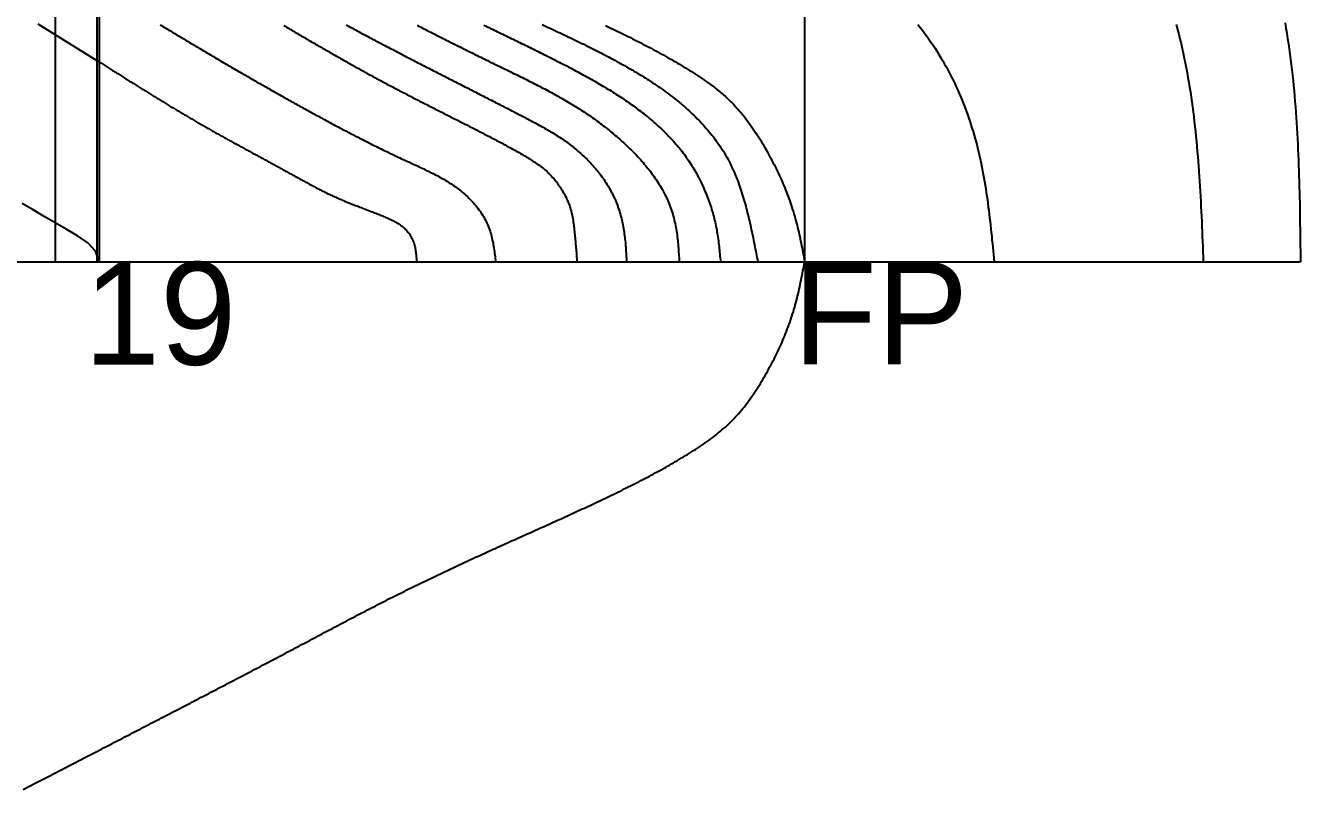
# Model space of a CAD drawing. Extents: x 3 to 181, y 2 to 128.
# Drawn here: x 153.35 to 165.79, y 51.81 to 59.26 of the extents above; entities that cross this region are included whole.
import ezdxf

# ---------------------------------------------------------------- set-up
doc = ezdxf.new("R2010")
doc.units = 0
doc.linetypes.add('ACAD_ISO02W100', pattern=[15, 12, -3])
doc.layers.get('0').update_dxf_attribs({"linetype": 'CONTINUOUS'})

msp = doc.modelspace()

# ---------------------------------------------------------------- linework, layer by layer
at = {"linetype": 'ACAD_ISO02W100'}
for p, q in [((153.64, 68.427), (153.64, 56.957)), ((154.048, 68.427), (154.048, 56.957))]:
    msp.add_line(p, q, dxfattribs=at)
for p, q in [((153.64, 68.427), (153.64, 56.957)), ((154.048, 68.427), (154.048, 56.957)), ((154.073, 56.957), (154.073, 68.427)), ((160.955, 56.957), (160.955, 68.427)), ((160.955, 56.957), (160.955, 68.427)), ((154.073, 56.957), (154.073, 68.099)), ((16.439, 56.957), (154.073, 56.957)), ((154.073, 56.957), (160.955, 56.957)), ((160.955, 56.957), (165.791, 56.957)), ((165.791, 56.957), (165.791, 56.957))]:
    msp.add_line(p, q)
for points in [[(153.471, 59.276, 0), (153.592, 59.201, 0), (153.712, 59.127, 0), (153.832, 59.053, 0), (153.953, 58.979, 0), (154.073, 58.904, 0)], [(154.664, 59.268, 0), (154.678, 59.259, 0), (154.692, 59.251, 0), (154.707, 59.242, 0), (154.721, 59.233, 0), (154.736, 59.225, 0), (154.75, 59.216, 0), (154.765, 59.207, 0), (154.779, 59.199, 0), (154.794, 59.19, 0), (154.808, 59.181, 0), (154.822, 59.173, 0), (154.837, 59.164, 0), (154.851, 59.155, 0), (154.866, 59.147, 0), (154.88, 59.138, 0), (154.895, 59.129, 0), (154.909, 59.121, 0), (154.924, 59.112, 0), (154.938, 59.103, 0), (154.953, 59.095, 0), (154.967, 59.086, 0), (154.982, 59.078, 0), (154.996, 59.069, 0), (155.011, 59.06, 0), (155.025, 59.052, 0), (155.04, 59.043, 0), (155.054, 59.035, 0), (155.069, 59.026, 0), (155.083, 59.017, 0), (155.098, 59.009, 0), (155.112, 59, 0), (155.127, 58.992, 0), (155.141, 58.983, 0), (155.156, 58.974, 0), (155.17, 58.966, 0), (155.185, 58.957, 0), (155.199, 58.949, 0), (155.214, 58.94, 0), (155.228, 58.932, 0), (155.243, 58.923, 0), (155.257, 58.914, 0), (155.272, 58.906, 0), (155.287, 58.898, 0), (155.301, 58.889, 0), (155.316, 58.88, 0), (155.33, 58.872, 0), (155.345, 58.863, 0), (155.359, 58.855, 0), (155.374, 58.846, 0), (155.388, 58.838, 0), (155.403, 58.829, 0), (155.418, 58.821, 0), (155.432, 58.812, 0), (155.447, 58.804, 0), (155.461, 58.796, 0), (155.476, 58.787, 0), (155.491, 58.779, 0), (155.505, 58.77, 0), (155.52, 58.762, 0), (155.534, 58.753, 0), (155.549, 58.745, 0), (155.564, 58.737, 0), (155.578, 58.728, 0), (155.593, 58.72, 0), (155.607, 58.711, 0), (155.622, 58.703, 0), (155.637, 58.695, 0), (155.651, 58.686, 0), (155.666, 58.678, 0), (155.681, 58.67, 0), (155.695, 58.661, 0), (155.71, 58.653, 0), (155.725, 58.645, 0), (155.739, 58.636, 0), (155.754, 58.628, 0), (155.769, 58.62, 0), (155.783, 58.611, 0), (155.798, 58.603, 0), (155.813, 58.595, 0), (155.827, 58.587, 0), (155.842, 58.578, 0), (155.857, 58.57, 0), (155.871, 58.562, 0), (155.886, 58.553, 0), (155.901, 58.545, 0), (155.915, 58.537, 0), (155.93, 58.529, 0), (155.945, 58.521, 0), (155.959, 58.513, 0), (155.974, 58.504, 0), (155.989, 58.496, 0), (156.004, 58.488, 0), (156.018, 58.48, 0), (156.033, 58.472, 0), (156.048, 58.464, 0), (156.062, 58.455, 0), (156.077, 58.447, 0), (156.092, 58.439, 0), (156.107, 58.431, 0), (156.121, 58.423, 0), (156.136, 58.415, 0), (156.151, 58.407, 0), (156.165, 58.399, 0), (156.18, 58.391, 0), (156.195, 58.383, 0), (156.21, 58.375, 0), (156.224, 58.367, 0), (156.239, 58.359, 0), (156.254, 58.351, 0), (156.269, 58.343, 0), (156.284, 58.335, 0), (156.298, 58.327, 0), (156.313, 58.319, 0), (156.328, 58.311, 0), (156.343, 58.303, 0), (156.358, 58.295, 0), (156.372, 58.287, 0), (156.387, 58.279, 0), (156.402, 58.272, 0), (156.417, 58.264, 0), (156.432, 58.256, 0), (156.446, 58.248, 0), (156.461, 58.24, 0), (156.476, 58.233, 0), (156.491, 58.225, 0), (156.506, 58.217, 0), (156.521, 58.209, 0), (156.536, 58.202, 0), (156.551, 58.194, 0), (156.566, 58.186, 0), (156.581, 58.178, 0), (156.596, 58.171, 0), (156.611, 58.163, 0), (156.626, 58.155, 0), (156.64, 58.148, 0), (156.656, 58.14, 0), (156.671, 58.133, 0), (156.686, 58.125, 0), (156.701, 58.117, 0), (156.716, 58.11, 0), (156.731, 58.102, 0), (156.746, 58.095, 0), (156.761, 58.087, 0), (156.776, 58.08, 0), (156.791, 58.072, 0), (156.806, 58.065, 0), (156.821, 58.057, 0), (156.837, 58.05, 0), (156.852, 58.043, 0), (156.867, 58.035, 0), (156.882, 58.028, 0), (156.898, 58.02, 0), (156.913, 58.013, 0), (156.928, 58.006, 0), (156.943, 57.999, 0), (156.959, 57.991, 0), (156.974, 57.984, 0), (156.989, 57.977, 0), (157.005, 57.97, 0), (157.02, 57.962, 0), (157.036, 57.955, 0), (157.051, 57.948, 0), (157.067, 57.941, 0), (157.082, 57.934, 0), (157.098, 57.927, 0), (157.113, 57.92, 0), (157.129, 57.913, 0), (157.144, 57.905, 0), (157.16, 57.898, 0), (157.175, 57.891, 0), (157.191, 57.884, 0), (157.206, 57.877, 0), (157.222, 57.869, 0), (157.237, 57.862, 0), (157.252, 57.855, 0), (157.268, 57.847, 0), (157.283, 57.84, 0), (157.298, 57.832, 0), (157.314, 57.825, 0), (157.329, 57.817, 0), (157.344, 57.809, 0), (157.359, 57.801, 0), (157.374, 57.794, 0), (157.389, 57.785, 0), (157.403, 57.777, 0), (157.418, 57.769, 0), (157.433, 57.761, 0), (157.447, 57.752, 0), (157.462, 57.743, 0), (157.476, 57.734, 0), (157.49, 57.725, 0), (157.504, 57.716, 0), (157.518, 57.707, 0), (157.532, 57.698, 0), (157.546, 57.688, 0), (157.56, 57.678, 0), (157.573, 57.668, 0), (157.586, 57.658, 0), (157.6, 57.648, 0), (157.613, 57.637, 0), (157.626, 57.626, 0), (157.638, 57.615, 0), (157.651, 57.604, 0), (157.663, 57.592, 0), (157.675, 57.581, 0), (157.687, 57.569, 0), (157.699, 57.556, 0), (157.711, 57.544, 0), (157.722, 57.532, 0), (157.733, 57.519, 0), (157.744, 57.505, 0), (157.755, 57.492, 0), (157.766, 57.479, 0), (157.776, 57.465, 0), (157.786, 57.451, 0), (157.795, 57.437, 0), (157.805, 57.423, 0), (157.814, 57.409, 0), (157.822, 57.394, 0), (157.831, 57.379, 0), (157.839, 57.364, 0), (157.846, 57.349, 0), (157.853, 57.334, 0), (157.86, 57.319, 0), (157.867, 57.303, 0), (157.873, 57.288, 0), (157.879, 57.272, 0), (157.884, 57.256, 0), (157.889, 57.24, 0), (157.894, 57.224, 0), (157.898, 57.208, 0), (157.902, 57.191, 0), (157.906, 57.175, 0), (157.909, 57.159, 0), (157.913, 57.142, 0), (157.916, 57.126, 0), (157.919, 57.109, 0), (157.921, 57.092, 0), (157.924, 57.075, 0), (157.926, 57.059, 0), (157.929, 57.042, 0), (157.931, 57.025, 0), (157.933, 57.008, 0), (157.935, 56.991, 0), (157.937, 56.974, 0), (157.939, 56.957, 0)], [(155.871, 59.261, 0), (155.885, 59.253, 0), (155.898, 59.245, 0), (155.912, 59.237, 0), (155.925, 59.229, 0), (155.939, 59.221, 0), (155.952, 59.213, 0), (155.966, 59.205, 0), (155.979, 59.197, 0), (155.992, 59.189, 0), (156.006, 59.181, 0), (156.019, 59.173, 0), (156.033, 59.166, 0), (156.046, 59.158, 0), (156.06, 59.15, 0), (156.073, 59.142, 0), (156.087, 59.134, 0), (156.1, 59.126, 0), (156.114, 59.118, 0), (156.127, 59.11, 0), (156.141, 59.102, 0), (156.154, 59.095, 0), (156.168, 59.087, 0), (156.181, 59.079, 0), (156.195, 59.071, 0), (156.208, 59.063, 0), (156.222, 59.056, 0), (156.236, 59.048, 0), (156.249, 59.04, 0), (156.263, 59.032, 0), (156.276, 59.024, 0), (156.29, 59.016, 0), (156.303, 59.009, 0), (156.317, 59.001, 0), (156.33, 58.993, 0), (156.344, 58.985, 0), (156.357, 58.978, 0), (156.371, 58.97, 0), (156.385, 58.962, 0), (156.398, 58.954, 0), (156.412, 58.947, 0), (156.425, 58.939, 0), (156.439, 58.931, 0), (156.453, 58.923, 0), (156.466, 58.916, 0), (156.48, 58.908, 0), (156.493, 58.901, 0), (156.507, 58.893, 0), (156.521, 58.885, 0), (156.534, 58.878, 0), (156.548, 58.87, 0), (156.562, 58.862, 0), (156.575, 58.855, 0), (156.589, 58.847, 0), (156.603, 58.84, 0), (156.616, 58.832, 0), (156.63, 58.824, 0), (156.644, 58.817, 0), (156.657, 58.809, 0), (156.671, 58.802, 0), (156.685, 58.794, 0), (156.699, 58.787, 0), (156.712, 58.779, 0), (156.726, 58.772, 0), (156.74, 58.764, 0), (156.753, 58.757, 0), (156.767, 58.749, 0), (156.781, 58.742, 0), (156.795, 58.735, 0), (156.809, 58.727, 0), (156.822, 58.72, 0), (156.836, 58.712, 0), (156.85, 58.705, 0), (156.864, 58.698, 0), (156.878, 58.69, 0), (156.891, 58.683, 0), (156.905, 58.676, 0), (156.919, 58.668, 0), (156.933, 58.661, 0), (156.947, 58.654, 0), (156.961, 58.647, 0), (156.974, 58.639, 0), (156.988, 58.632, 0), (157.002, 58.625, 0), (157.016, 58.617, 0), (157.03, 58.61, 0), (157.044, 58.603, 0), (157.058, 58.596, 0), (157.071, 58.589, 0), (157.085, 58.581, 0), (157.099, 58.574, 0), (157.113, 58.567, 0), (157.127, 58.56, 0), (157.141, 58.553, 0), (157.155, 58.546, 0), (157.169, 58.538, 0), (157.183, 58.531, 0), (157.197, 58.524, 0), (157.211, 58.517, 0), (157.224, 58.51, 0), (157.238, 58.503, 0), (157.252, 58.496, 0), (157.266, 58.489, 0), (157.28, 58.481, 0), (157.294, 58.474, 0), (157.308, 58.467, 0), (157.322, 58.46, 0), (157.336, 58.453, 0), (157.35, 58.446, 0), (157.364, 58.439, 0), (157.378, 58.432, 0), (157.392, 58.425, 0), (157.406, 58.418, 0), (157.42, 58.411, 0), (157.433, 58.404, 0), (157.447, 58.397, 0), (157.461, 58.39, 0), (157.475, 58.383, 0), (157.489, 58.376, 0), (157.503, 58.368, 0), (157.517, 58.361, 0), (157.531, 58.354, 0), (157.545, 58.347, 0), (157.559, 58.34, 0), (157.573, 58.333, 0), (157.587, 58.326, 0), (157.601, 58.319, 0), (157.614, 58.312, 0), (157.628, 58.305, 0), (157.642, 58.298, 0), (157.656, 58.291, 0), (157.67, 58.284, 0), (157.684, 58.277, 0), (157.698, 58.27, 0), (157.712, 58.263, 0), (157.726, 58.256, 0), (157.739, 58.249, 0), (157.753, 58.242, 0), (157.767, 58.235, 0), (157.781, 58.227, 0), (157.795, 58.22, 0), (157.809, 58.213, 0), (157.823, 58.206, 0), (157.837, 58.199, 0), (157.85, 58.192, 0), (157.864, 58.185, 0), (157.878, 58.178, 0), (157.892, 58.17, 0), (157.906, 58.163, 0), (157.92, 58.156, 0), (157.933, 58.148, 0), (157.947, 58.141, 0), (157.961, 58.134, 0), (157.975, 58.127, 0), (157.989, 58.119, 0), (158.002, 58.112, 0), (158.016, 58.104, 0), (158.03, 58.097, 0), (158.044, 58.089, 0), (158.057, 58.082, 0), (158.071, 58.074, 0), (158.085, 58.067, 0), (158.099, 58.059, 0), (158.112, 58.051, 0), (158.126, 58.044, 0), (158.14, 58.036, 0), (158.154, 58.028, 0), (158.167, 58.021, 0), (158.181, 58.013, 0), (158.195, 58.005, 0), (158.208, 57.997, 0), (158.222, 57.989, 0), (158.236, 57.981, 0), (158.249, 57.973, 0), (158.263, 57.965, 0), (158.276, 57.956, 0), (158.289, 57.948, 0), (158.303, 57.939, 0), (158.316, 57.931, 0), (158.329, 57.922, 0), (158.342, 57.913, 0), (158.355, 57.904, 0), (158.367, 57.895, 0), (158.38, 57.885, 0), (158.392, 57.876, 0), (158.404, 57.866, 0), (158.416, 57.856, 0), (158.428, 57.846, 0), (158.44, 57.836, 0), (158.451, 57.825, 0), (158.462, 57.814, 0), (158.473, 57.803, 0), (158.484, 57.792, 0), (158.494, 57.78, 0), (158.505, 57.768, 0), (158.515, 57.756, 0), (158.524, 57.744, 0), (158.534, 57.732, 0), (158.543, 57.719, 0), (158.552, 57.706, 0), (158.561, 57.694, 0), (158.57, 57.68, 0), (158.578, 57.667, 0), (158.587, 57.654, 0), (158.595, 57.64, 0), (158.603, 57.627, 0), (158.61, 57.613, 0), (158.618, 57.599, 0), (158.625, 57.585, 0), (158.632, 57.571, 0), (158.638, 57.557, 0), (158.645, 57.543, 0), (158.651, 57.529, 0), (158.656, 57.514, 0), (158.661, 57.499, 0), (158.666, 57.484, 0), (158.67, 57.469, 0), (158.675, 57.455, 0), (158.678, 57.439, 0), (158.682, 57.424, 0), (158.685, 57.409, 0), (158.688, 57.394, 0), (158.691, 57.378, 0), (158.694, 57.363, 0), (158.696, 57.347, 0), (158.698, 57.331, 0), (158.7, 57.316, 0), (158.702, 57.3, 0), (158.704, 57.285, 0), (158.706, 57.269, 0), (158.708, 57.253, 0), (158.709, 57.237, 0), (158.711, 57.222, 0), (158.712, 57.206, 0), (158.714, 57.191, 0), (158.715, 57.175, 0), (158.717, 57.159, 0), (158.718, 57.144, 0), (158.719, 57.128, 0), (158.721, 57.112, 0), (158.722, 57.097, 0), (158.723, 57.081, 0), (158.724, 57.066, 0), (158.726, 57.05, 0), (158.727, 57.035, 0), (158.728, 57.019, 0), (158.729, 57.004, 0), (158.731, 56.988, 0), (158.732, 56.973, 0), (158.733, 56.957, 0)], [(156.48, 59.266, 0), (156.495, 59.258, 0), (156.51, 59.25, 0), (156.526, 59.241, 0), (156.541, 59.233, 0), (156.556, 59.225, 0), (156.571, 59.217, 0), (156.586, 59.209, 0), (156.601, 59.201, 0), (156.616, 59.193, 0), (156.631, 59.184, 0), (156.647, 59.176, 0), (156.662, 59.168, 0), (156.677, 59.16, 0), (156.692, 59.152, 0), (156.707, 59.144, 0), (156.722, 59.136, 0), (156.738, 59.128, 0), (156.753, 59.12, 0), (156.768, 59.112, 0), (156.783, 59.104, 0), (156.798, 59.096, 0), (156.814, 59.088, 0), (156.829, 59.08, 0), (156.844, 59.072, 0), (156.859, 59.064, 0), (156.875, 59.056, 0), (156.89, 59.048, 0), (156.905, 59.04, 0), (156.92, 59.032, 0), (156.935, 59.025, 0), (156.951, 59.017, 0), (156.966, 59.009, 0), (156.981, 59.001, 0), (156.996, 58.993, 0), (157.012, 58.985, 0), (157.027, 58.977, 0), (157.042, 58.969, 0), (157.057, 58.961, 0), (157.073, 58.953, 0), (157.088, 58.946, 0), (157.103, 58.938, 0), (157.119, 58.93, 0), (157.134, 58.922, 0), (157.149, 58.914, 0), (157.164, 58.906, 0), (157.18, 58.898, 0), (157.195, 58.891, 0), (157.21, 58.883, 0), (157.226, 58.875, 0), (157.241, 58.867, 0), (157.256, 58.859, 0), (157.271, 58.852, 0), (157.287, 58.844, 0), (157.302, 58.836, 0), (157.317, 58.828, 0), (157.333, 58.82, 0), (157.348, 58.812, 0), (157.363, 58.805, 0), (157.378, 58.797, 0), (157.394, 58.789, 0), (157.409, 58.781, 0), (157.424, 58.773, 0), (157.44, 58.766, 0), (157.455, 58.758, 0), (157.47, 58.75, 0), (157.485, 58.742, 0), (157.501, 58.734, 0), (157.516, 58.727, 0), (157.531, 58.719, 0), (157.547, 58.711, 0), (157.562, 58.703, 0), (157.577, 58.695, 0), (157.592, 58.688, 0), (157.608, 58.68, 0), (157.623, 58.672, 0), (157.638, 58.664, 0), (157.654, 58.656, 0), (157.669, 58.648, 0), (157.684, 58.641, 0), (157.699, 58.633, 0), (157.715, 58.625, 0), (157.73, 58.617, 0), (157.745, 58.609, 0), (157.76, 58.602, 0), (157.776, 58.594, 0), (157.791, 58.586, 0), (157.806, 58.578, 0), (157.821, 58.57, 0), (157.837, 58.562, 0), (157.852, 58.555, 0), (157.867, 58.547, 0), (157.883, 58.539, 0), (157.898, 58.531, 0), (157.913, 58.523, 0), (157.928, 58.515, 0), (157.944, 58.508, 0), (157.959, 58.5, 0), (157.974, 58.492, 0), (157.989, 58.484, 0), (158.005, 58.476, 0), (158.02, 58.468, 0), (158.035, 58.46, 0), (158.051, 58.453, 0), (158.066, 58.445, 0), (158.081, 58.437, 0), (158.096, 58.429, 0), (158.112, 58.421, 0), (158.127, 58.413, 0), (158.142, 58.405, 0), (158.158, 58.397, 0), (158.173, 58.389, 0), (158.188, 58.382, 0), (158.203, 58.374, 0), (158.219, 58.366, 0), (158.234, 58.358, 0), (158.249, 58.35, 0), (158.265, 58.342, 0), (158.28, 58.334, 0), (158.295, 58.326, 0), (158.31, 58.318, 0), (158.325, 58.31, 0), (158.341, 58.302, 0), (158.356, 58.293, 0), (158.371, 58.285, 0), (158.386, 58.277, 0), (158.401, 58.268, 0), (158.416, 58.26, 0), (158.431, 58.251, 0), (158.446, 58.243, 0), (158.461, 58.234, 0), (158.475, 58.225, 0), (158.49, 58.217, 0), (158.505, 58.208, 0), (158.519, 58.199, 0), (158.534, 58.189, 0), (158.548, 58.18, 0), (158.563, 58.171, 0), (158.577, 58.161, 0), (158.591, 58.152, 0), (158.605, 58.142, 0), (158.619, 58.132, 0), (158.633, 58.122, 0), (158.647, 58.112, 0), (158.661, 58.102, 0), (158.675, 58.091, 0), (158.688, 58.081, 0), (158.702, 58.07, 0), (158.715, 58.059, 0), (158.728, 58.048, 0), (158.742, 58.037, 0), (158.755, 58.026, 0), (158.767, 58.015, 0), (158.78, 58.003, 0), (158.793, 57.991, 0), (158.805, 57.98, 0), (158.818, 57.968, 0), (158.83, 57.956, 0), (158.842, 57.943, 0), (158.854, 57.931, 0), (158.866, 57.919, 0), (158.878, 57.906, 0), (158.889, 57.893, 0), (158.901, 57.88, 0), (158.912, 57.867, 0), (158.923, 57.854, 0), (158.934, 57.841, 0), (158.945, 57.827, 0), (158.955, 57.814, 0), (158.966, 57.8, 0), (158.976, 57.786, 0), (158.986, 57.772, 0), (158.996, 57.758, 0), (159.005, 57.744, 0), (159.015, 57.73, 0), (159.024, 57.715, 0), (159.033, 57.7, 0), (159.042, 57.686, 0), (159.05, 57.671, 0), (159.059, 57.656, 0), (159.067, 57.64, 0), (159.075, 57.625, 0), (159.082, 57.61, 0), (159.09, 57.594, 0), (159.097, 57.578, 0), (159.104, 57.563, 0), (159.111, 57.547, 0), (159.117, 57.531, 0), (159.124, 57.515, 0), (159.13, 57.498, 0), (159.135, 57.482, 0), (159.141, 57.466, 0), (159.146, 57.45, 0), (159.151, 57.433, 0), (159.156, 57.416, 0), (159.161, 57.4, 0), (159.165, 57.383, 0), (159.17, 57.366, 0), (159.173, 57.35, 0), (159.177, 57.333, 0), (159.181, 57.316, 0), (159.184, 57.299, 0), (159.187, 57.282, 0), (159.189, 57.265, 0), (159.192, 57.248, 0), (159.194, 57.231, 0), (159.197, 57.214, 0), (159.199, 57.197, 0), (159.2, 57.18, 0), (159.202, 57.163, 0), (159.204, 57.146, 0), (159.205, 57.129, 0), (159.206, 57.112, 0), (159.208, 57.095, 0), (159.209, 57.078, 0), (159.21, 57.06, 0), (159.211, 57.043, 0), (159.212, 57.026, 0), (159.213, 57.009, 0), (159.214, 56.992, 0), (159.214, 56.974, 0), (159.215, 56.957, 0)], [(157.172, 59.263, 0), (157.189, 59.255, 0), (157.205, 59.246, 0), (157.222, 59.237, 0), (157.239, 59.229, 0), (157.255, 59.22, 0), (157.272, 59.212, 0), (157.289, 59.203, 0), (157.306, 59.195, 0), (157.322, 59.186, 0), (157.339, 59.178, 0), (157.356, 59.169, 0), (157.373, 59.161, 0), (157.389, 59.152, 0), (157.406, 59.144, 0), (157.423, 59.135, 0), (157.44, 59.127, 0), (157.456, 59.118, 0), (157.473, 59.11, 0), (157.49, 59.102, 0), (157.507, 59.093, 0), (157.524, 59.085, 0), (157.54, 59.076, 0), (157.557, 59.068, 0), (157.574, 59.059, 0), (157.591, 59.051, 0), (157.608, 59.043, 0), (157.624, 59.034, 0), (157.641, 59.026, 0), (157.658, 59.018, 0), (157.675, 59.009, 0), (157.692, 59.001, 0), (157.709, 58.993, 0), (157.725, 58.984, 0), (157.742, 58.976, 0), (157.759, 58.968, 0), (157.776, 58.959, 0), (157.793, 58.951, 0), (157.81, 58.943, 0), (157.827, 58.934, 0), (157.844, 58.926, 0), (157.861, 58.918, 0), (157.877, 58.91, 0), (157.894, 58.901, 0), (157.911, 58.893, 0), (157.928, 58.885, 0), (157.945, 58.877, 0), (157.962, 58.868, 0), (157.979, 58.86, 0), (157.996, 58.852, 0), (158.013, 58.844, 0), (158.03, 58.835, 0), (158.047, 58.827, 0), (158.064, 58.819, 0), (158.081, 58.811, 0), (158.098, 58.802, 0), (158.114, 58.794, 0), (158.131, 58.786, 0), (158.148, 58.778, 0), (158.165, 58.769, 0), (158.182, 58.761, 0), (158.199, 58.752, 0), (158.216, 58.744, 0), (158.233, 58.736, 0), (158.25, 58.727, 0), (158.266, 58.719, 0), (158.283, 58.71, 0), (158.3, 58.702, 0), (158.317, 58.693, 0), (158.334, 58.685, 0), (158.35, 58.676, 0), (158.367, 58.668, 0), (158.384, 58.659, 0), (158.4, 58.65, 0), (158.417, 58.642, 0), (158.434, 58.633, 0), (158.45, 58.624, 0), (158.467, 58.615, 0), (158.483, 58.606, 0), (158.5, 58.597, 0), (158.516, 58.588, 0), (158.533, 58.579, 0), (158.549, 58.57, 0), (158.566, 58.56, 0), (158.582, 58.551, 0), (158.598, 58.542, 0), (158.614, 58.532, 0), (158.631, 58.523, 0), (158.647, 58.514, 0), (158.663, 58.504, 0), (158.679, 58.494, 0), (158.695, 58.484, 0), (158.711, 58.475, 0), (158.727, 58.465, 0), (158.743, 58.455, 0), (158.759, 58.445, 0), (158.774, 58.435, 0), (158.79, 58.424, 0), (158.806, 58.414, 0), (158.821, 58.404, 0), (158.837, 58.393, 0), (158.853, 58.383, 0), (158.868, 58.372, 0), (158.883, 58.361, 0), (158.899, 58.35, 0), (158.914, 58.34, 0), (158.929, 58.328, 0), (158.944, 58.317, 0), (158.959, 58.306, 0), (158.974, 58.295, 0), (158.989, 58.283, 0), (159.004, 58.272, 0), (159.019, 58.261, 0), (159.034, 58.249, 0), (159.048, 58.237, 0), (159.063, 58.225, 0), (159.078, 58.213, 0), (159.092, 58.201, 0), (159.106, 58.189, 0), (159.121, 58.177, 0), (159.135, 58.164, 0), (159.149, 58.152, 0), (159.163, 58.139, 0), (159.177, 58.127, 0), (159.191, 58.114, 0), (159.205, 58.101, 0), (159.219, 58.088, 0), (159.232, 58.075, 0), (159.246, 58.062, 0), (159.26, 58.049, 0), (159.273, 58.035, 0), (159.286, 58.022, 0), (159.3, 58.008, 0), (159.313, 57.995, 0), (159.326, 57.981, 0), (159.339, 57.967, 0), (159.351, 57.953, 0), (159.364, 57.939, 0), (159.377, 57.925, 0), (159.389, 57.91, 0), (159.401, 57.896, 0), (159.413, 57.881, 0), (159.425, 57.866, 0), (159.437, 57.852, 0), (159.449, 57.837, 0), (159.46, 57.822, 0), (159.471, 57.806, 0), (159.482, 57.791, 0), (159.493, 57.776, 0), (159.504, 57.76, 0), (159.514, 57.744, 0), (159.524, 57.728, 0), (159.534, 57.712, 0), (159.544, 57.696, 0), (159.554, 57.68, 0), (159.563, 57.664, 0), (159.572, 57.647, 0), (159.581, 57.631, 0), (159.59, 57.614, 0), (159.598, 57.597, 0), (159.606, 57.58, 0), (159.614, 57.563, 0), (159.621, 57.546, 0), (159.628, 57.528, 0), (159.635, 57.511, 0), (159.642, 57.493, 0), (159.648, 57.475, 0), (159.654, 57.458, 0), (159.66, 57.44, 0), (159.666, 57.422, 0), (159.671, 57.404, 0), (159.676, 57.386, 0), (159.681, 57.367, 0), (159.685, 57.349, 0), (159.689, 57.331, 0), (159.693, 57.312, 0), (159.696, 57.294, 0), (159.7, 57.275, 0), (159.703, 57.257, 0), (159.706, 57.238, 0), (159.708, 57.22, 0), (159.711, 57.201, 0), (159.713, 57.182, 0), (159.715, 57.164, 0), (159.717, 57.145, 0), (159.718, 57.126, 0), (159.72, 57.107, 0), (159.722, 57.089, 0), (159.723, 57.07, 0), (159.724, 57.051, 0), (159.725, 57.032, 0), (159.727, 57.014, 0), (159.728, 56.995, 0), (159.729, 56.976, 0), (159.73, 56.957, 0)], [(157.823, 59.264, 0), (157.84, 59.256, 0), (157.857, 59.248, 0), (157.874, 59.24, 0), (157.89, 59.232, 0), (157.907, 59.224, 0), (157.924, 59.216, 0), (157.941, 59.208, 0), (157.957, 59.2, 0), (157.974, 59.192, 0), (157.991, 59.184, 0), (158.008, 59.175, 0), (158.024, 59.167, 0), (158.041, 59.159, 0), (158.058, 59.151, 0), (158.075, 59.143, 0), (158.091, 59.135, 0), (158.108, 59.127, 0), (158.125, 59.119, 0), (158.142, 59.111, 0), (158.158, 59.102, 0), (158.175, 59.094, 0), (158.192, 59.086, 0), (158.209, 59.078, 0), (158.225, 59.07, 0), (158.242, 59.062, 0), (158.259, 59.053, 0), (158.275, 59.045, 0), (158.292, 59.037, 0), (158.309, 59.029, 0), (158.325, 59.02, 0), (158.342, 59.012, 0), (158.359, 59.004, 0), (158.376, 58.995, 0), (158.392, 58.987, 0), (158.409, 58.979, 0), (158.426, 58.97, 0), (158.442, 58.962, 0), (158.459, 58.954, 0), (158.476, 58.945, 0), (158.492, 58.937, 0), (158.509, 58.928, 0), (158.525, 58.92, 0), (158.542, 58.911, 0), (158.559, 58.903, 0), (158.575, 58.894, 0), (158.592, 58.886, 0), (158.609, 58.877, 0), (158.625, 58.869, 0), (158.642, 58.86, 0), (158.658, 58.851, 0), (158.675, 58.843, 0), (158.691, 58.834, 0), (158.708, 58.825, 0), (158.724, 58.816, 0), (158.741, 58.808, 0), (158.757, 58.799, 0), (158.774, 58.79, 0), (158.79, 58.781, 0), (158.807, 58.772, 0), (158.823, 58.763, 0), (158.84, 58.754, 0), (158.856, 58.745, 0), (158.872, 58.736, 0), (158.888, 58.727, 0), (158.905, 58.717, 0), (158.921, 58.708, 0), (158.937, 58.699, 0), (158.953, 58.689, 0), (158.969, 58.68, 0), (158.985, 58.67, 0), (159.001, 58.661, 0), (159.017, 58.651, 0), (159.033, 58.641, 0), (159.049, 58.632, 0), (159.065, 58.622, 0), (159.081, 58.612, 0), (159.097, 58.602, 0), (159.112, 58.592, 0), (159.128, 58.582, 0), (159.144, 58.572, 0), (159.159, 58.561, 0), (159.175, 58.551, 0), (159.19, 58.541, 0), (159.206, 58.53, 0), (159.221, 58.52, 0), (159.236, 58.509, 0), (159.252, 58.498, 0), (159.267, 58.487, 0), (159.282, 58.477, 0), (159.297, 58.466, 0), (159.312, 58.455, 0), (159.327, 58.443, 0), (159.342, 58.432, 0), (159.357, 58.421, 0), (159.371, 58.41, 0), (159.386, 58.398, 0), (159.4, 58.386, 0), (159.415, 58.375, 0), (159.429, 58.363, 0), (159.444, 58.351, 0), (159.458, 58.339, 0), (159.472, 58.327, 0), (159.486, 58.315, 0), (159.5, 58.302, 0), (159.514, 58.29, 0), (159.528, 58.277, 0), (159.542, 58.265, 0), (159.556, 58.252, 0), (159.569, 58.239, 0), (159.582, 58.226, 0), (159.596, 58.213, 0), (159.609, 58.2, 0), (159.622, 58.186, 0), (159.635, 58.173, 0), (159.648, 58.159, 0), (159.661, 58.146, 0), (159.673, 58.132, 0), (159.686, 58.118, 0), (159.698, 58.104, 0), (159.71, 58.09, 0), (159.722, 58.075, 0), (159.734, 58.061, 0), (159.746, 58.047, 0), (159.757, 58.032, 0), (159.768, 58.017, 0), (159.78, 58.002, 0), (159.791, 57.987, 0), (159.801, 57.972, 0), (159.812, 57.957, 0), (159.823, 57.941, 0), (159.833, 57.926, 0), (159.843, 57.91, 0), (159.853, 57.894, 0), (159.863, 57.878, 0), (159.872, 57.862, 0), (159.882, 57.846, 0), (159.891, 57.83, 0), (159.9, 57.814, 0), (159.909, 57.797, 0), (159.918, 57.781, 0), (159.926, 57.764, 0), (159.935, 57.748, 0), (159.943, 57.731, 0), (159.951, 57.714, 0), (159.959, 57.697, 0), (159.966, 57.68, 0), (159.974, 57.663, 0), (159.981, 57.646, 0), (159.988, 57.628, 0), (159.995, 57.611, 0), (160.002, 57.594, 0), (160.009, 57.576, 0), (160.015, 57.559, 0), (160.022, 57.541, 0), (160.028, 57.523, 0), (160.034, 57.506, 0), (160.04, 57.488, 0), (160.045, 57.47, 0), (160.051, 57.452, 0), (160.056, 57.434, 0), (160.061, 57.416, 0), (160.066, 57.398, 0), (160.071, 57.38, 0), (160.075, 57.362, 0), (160.079, 57.344, 0), (160.084, 57.326, 0), (160.087, 57.308, 0), (160.091, 57.29, 0), (160.095, 57.271, 0), (160.098, 57.253, 0), (160.101, 57.235, 0), (160.104, 57.216, 0), (160.107, 57.198, 0), (160.109, 57.179, 0), (160.112, 57.161, 0), (160.114, 57.142, 0), (160.116, 57.124, 0), (160.118, 57.105, 0), (160.12, 57.087, 0), (160.122, 57.069, 0), (160.124, 57.05, 0), (160.126, 57.031, 0), (160.127, 57.013, 0), (160.129, 56.994, 0), (160.131, 56.976, 0), (160.132, 56.957, 0)], [(158.393, 59.269, 0), (158.412, 59.26, 0), (158.431, 59.251, 0), (158.451, 59.242, 0), (158.47, 59.233, 0), (158.49, 59.224, 0), (158.509, 59.215, 0), (158.528, 59.206, 0), (158.548, 59.197, 0), (158.567, 59.188, 0), (158.586, 59.179, 0), (158.606, 59.17, 0), (158.625, 59.16, 0), (158.644, 59.151, 0), (158.663, 59.142, 0), (158.683, 59.133, 0), (158.702, 59.123, 0), (158.721, 59.114, 0), (158.74, 59.105, 0), (158.76, 59.095, 0), (158.779, 59.086, 0), (158.798, 59.077, 0), (158.817, 59.067, 0), (158.836, 59.058, 0), (158.855, 59.048, 0), (158.874, 59.038, 0), (158.894, 59.029, 0), (158.913, 59.019, 0), (158.932, 59.01, 0), (158.951, 59, 0), (158.97, 58.99, 0), (158.989, 58.98, 0), (159.008, 58.971, 0), (159.027, 58.961, 0), (159.045, 58.951, 0), (159.064, 58.941, 0), (159.083, 58.931, 0), (159.102, 58.921, 0), (159.121, 58.911, 0), (159.14, 58.9, 0), (159.158, 58.89, 0), (159.177, 58.88, 0), (159.196, 58.869, 0), (159.214, 58.859, 0), (159.233, 58.848, 0), (159.251, 58.838, 0), (159.27, 58.827, 0), (159.288, 58.816, 0), (159.307, 58.805, 0), (159.325, 58.794, 0), (159.343, 58.783, 0), (159.362, 58.772, 0), (159.38, 58.761, 0), (159.398, 58.75, 0), (159.416, 58.738, 0), (159.434, 58.727, 0), (159.452, 58.715, 0), (159.47, 58.703, 0), (159.488, 58.691, 0), (159.506, 58.679, 0), (159.523, 58.667, 0), (159.541, 58.655, 0), (159.559, 58.643, 0), (159.576, 58.63, 0), (159.594, 58.618, 0), (159.611, 58.605, 0), (159.628, 58.592, 0), (159.645, 58.579, 0), (159.663, 58.566, 0), (159.68, 58.553, 0), (159.697, 58.539, 0), (159.713, 58.526, 0), (159.73, 58.512, 0), (159.747, 58.498, 0), (159.763, 58.484, 0), (159.78, 58.47, 0), (159.796, 58.456, 0), (159.812, 58.441, 0), (159.828, 58.427, 0), (159.844, 58.412, 0), (159.86, 58.397, 0), (159.875, 58.382, 0), (159.891, 58.367, 0), (159.906, 58.352, 0), (159.921, 58.336, 0), (159.936, 58.321, 0), (159.951, 58.305, 0), (159.966, 58.289, 0), (159.98, 58.273, 0), (159.994, 58.257, 0), (160.008, 58.241, 0), (160.022, 58.224, 0), (160.036, 58.208, 0), (160.049, 58.191, 0), (160.063, 58.174, 0), (160.076, 58.157, 0), (160.088, 58.14, 0), (160.101, 58.123, 0), (160.113, 58.105, 0), (160.125, 58.087, 0), (160.137, 58.07, 0), (160.149, 58.052, 0), (160.16, 58.034, 0), (160.171, 58.015, 0), (160.182, 57.997, 0), (160.193, 57.978, 0), (160.203, 57.96, 0), (160.213, 57.941, 0), (160.223, 57.922, 0), (160.232, 57.903, 0), (160.241, 57.884, 0), (160.25, 57.864, 0), (160.259, 57.845, 0), (160.268, 57.825, 0), (160.276, 57.805, 0), (160.284, 57.786, 0), (160.292, 57.766, 0), (160.3, 57.746, 0), (160.307, 57.726, 0), (160.314, 57.705, 0), (160.322, 57.685, 0), (160.328, 57.665, 0), (160.335, 57.644, 0), (160.342, 57.624, 0), (160.348, 57.603, 0), (160.354, 57.583, 0), (160.361, 57.562, 0), (160.366, 57.542, 0), (160.372, 57.521, 0), (160.378, 57.5, 0), (160.384, 57.479, 0), (160.389, 57.459, 0), (160.394, 57.438, 0), (160.399, 57.417, 0), (160.405, 57.396, 0), (160.41, 57.376, 0), (160.415, 57.355, 0), (160.419, 57.334, 0), (160.424, 57.313, 0), (160.429, 57.292, 0), (160.433, 57.271, 0), (160.438, 57.25, 0), (160.442, 57.229, 0), (160.447, 57.209, 0), (160.451, 57.188, 0), (160.455, 57.167, 0), (160.459, 57.146, 0), (160.463, 57.125, 0), (160.468, 57.104, 0), (160.472, 57.083, 0), (160.476, 57.062, 0), (160.48, 57.041, 0), (160.484, 57.02, 0), (160.488, 56.999, 0), (160.492, 56.978, 0), (160.496, 56.957, 0)], [(159.009, 59.262, 0), (159.03, 59.252, 0), (159.05, 59.242, 0), (159.07, 59.232, 0), (159.091, 59.222, 0), (159.111, 59.213, 0), (159.132, 59.203, 0), (159.152, 59.193, 0), (159.172, 59.183, 0), (159.193, 59.173, 0), (159.213, 59.163, 0), (159.233, 59.152, 0), (159.253, 59.142, 0), (159.274, 59.132, 0), (159.294, 59.122, 0), (159.314, 59.111, 0), (159.334, 59.101, 0), (159.354, 59.091, 0), (159.374, 59.08, 0), (159.395, 59.07, 0), (159.415, 59.059, 0), (159.435, 59.049, 0), (159.455, 59.038, 0), (159.475, 59.027, 0), (159.495, 59.017, 0), (159.515, 59.006, 0), (159.535, 58.995, 0), (159.555, 58.984, 0), (159.575, 58.973, 0), (159.595, 58.962, 0), (159.614, 58.95, 0), (159.634, 58.939, 0), (159.654, 58.928, 0), (159.674, 58.917, 0), (159.694, 58.905, 0), (159.713, 58.894, 0), (159.733, 58.882, 0), (159.753, 58.87, 0), (159.772, 58.859, 0), (159.792, 58.847, 0), (159.812, 58.835, 0), (159.831, 58.823, 0), (159.85, 58.811, 0), (159.87, 58.798, 0), (159.889, 58.786, 0), (159.908, 58.774, 0), (159.927, 58.761, 0), (159.946, 58.748, 0), (159.965, 58.735, 0), (159.984, 58.722, 0), (160.003, 58.709, 0), (160.021, 58.696, 0), (160.039, 58.682, 0), (160.058, 58.669, 0), (160.076, 58.655, 0), (160.093, 58.641, 0), (160.111, 58.627, 0), (160.129, 58.612, 0), (160.146, 58.597, 0), (160.163, 58.583, 0), (160.18, 58.568, 0), (160.197, 58.552, 0), (160.213, 58.537, 0), (160.23, 58.521, 0), (160.246, 58.505, 0), (160.261, 58.489, 0), (160.277, 58.473, 0), (160.292, 58.456, 0), (160.307, 58.439, 0), (160.322, 58.422, 0), (160.337, 58.405, 0), (160.351, 58.388, 0), (160.365, 58.37, 0), (160.379, 58.352, 0), (160.393, 58.334, 0), (160.407, 58.316, 0), (160.42, 58.297, 0), (160.433, 58.279, 0), (160.446, 58.26, 0), (160.459, 58.241, 0), (160.472, 58.222, 0), (160.484, 58.203, 0), (160.496, 58.184, 0), (160.509, 58.164, 0), (160.521, 58.145, 0), (160.533, 58.125, 0), (160.544, 58.106, 0), (160.556, 58.086, 0), (160.567, 58.066, 0), (160.579, 58.047, 0), (160.59, 58.027, 0), (160.601, 58.007, 0), (160.612, 57.987, 0), (160.623, 57.967, 0), (160.634, 57.946, 0), (160.644, 57.926, 0), (160.655, 57.906, 0), (160.665, 57.886, 0), (160.675, 57.865, 0), (160.685, 57.845, 0), (160.695, 57.824, 0), (160.705, 57.803, 0), (160.714, 57.783, 0), (160.723, 57.762, 0), (160.733, 57.741, 0), (160.742, 57.721, 0), (160.751, 57.7, 0), (160.759, 57.679, 0), (160.768, 57.657, 0), (160.776, 57.636, 0), (160.784, 57.615, 0), (160.792, 57.594, 0), (160.8, 57.573, 0), (160.808, 57.551, 0), (160.815, 57.53, 0), (160.822, 57.508, 0), (160.829, 57.487, 0), (160.836, 57.465, 0), (160.843, 57.444, 0), (160.849, 57.422, 0), (160.856, 57.4, 0), (160.862, 57.378, 0), (160.868, 57.356, 0), (160.873, 57.335, 0), (160.879, 57.313, 0), (160.884, 57.291, 0), (160.89, 57.269, 0), (160.895, 57.246, 0), (160.9, 57.224, 0), (160.905, 57.202, 0), (160.91, 57.18, 0), (160.914, 57.158, 0), (160.919, 57.136, 0), (160.924, 57.113, 0), (160.928, 57.091, 0), (160.933, 57.069, 0), (160.937, 57.046, 0), (160.942, 57.024, 0), (160.946, 57.002, 0), (160.95, 56.979, 0), (160.955, 56.957, 0)], [(162.059, 59.27, 0), (162.081, 59.242, 0), (162.103, 59.214, 0), (162.124, 59.185, 0), (162.145, 59.156, 0), (162.166, 59.127, 0), (162.186, 59.097, 0), (162.206, 59.068, 0), (162.226, 59.038, 0), (162.245, 59.007, 0), (162.264, 58.977, 0), (162.282, 58.946, 0), (162.301, 58.916, 0), (162.318, 58.884, 0), (162.336, 58.853, 0), (162.353, 58.822, 0), (162.37, 58.79, 0), (162.386, 58.758, 0), (162.402, 58.726, 0), (162.417, 58.694, 0), (162.433, 58.661, 0), (162.447, 58.629, 0), (162.462, 58.596, 0), (162.476, 58.563, 0), (162.49, 58.53, 0), (162.503, 58.496, 0), (162.516, 58.463, 0), (162.528, 58.429, 0), (162.541, 58.396, 0), (162.552, 58.362, 0), (162.564, 58.328, 0), (162.575, 58.294, 0), (162.586, 58.26, 0), (162.596, 58.226, 0), (162.606, 58.191, 0), (162.616, 58.157, 0), (162.626, 58.122, 0), (162.635, 58.088, 0), (162.643, 58.053, 0), (162.652, 58.018, 0), (162.66, 57.984, 0), (162.668, 57.949, 0), (162.675, 57.914, 0), (162.682, 57.879, 0), (162.689, 57.844, 0), (162.696, 57.809, 0), (162.702, 57.774, 0), (162.708, 57.739, 0), (162.714, 57.703, 0), (162.72, 57.668, 0), (162.725, 57.633, 0), (162.731, 57.597, 0), (162.736, 57.562, 0), (162.741, 57.527, 0), (162.745, 57.491, 0), (162.75, 57.456, 0), (162.754, 57.42, 0), (162.758, 57.385, 0), (162.763, 57.349, 0), (162.767, 57.313, 0), (162.77, 57.278, 0), (162.774, 57.242, 0), (162.778, 57.207, 0), (162.781, 57.171, 0), (162.785, 57.135, 0), (162.789, 57.1, 0), (162.792, 57.064, 0), (162.795, 57.028, 0), (162.799, 56.993, 0), (162.802, 56.957, 0)], [(164.579, 59.27, 0), (164.592, 59.223, 0), (164.604, 59.177, 0), (164.615, 59.13, 0), (164.626, 59.084, 0), (164.637, 59.037, 0), (164.647, 58.99, 0), (164.657, 58.943, 0), (164.667, 58.896, 0), (164.676, 58.849, 0), (164.685, 58.801, 0), (164.693, 58.754, 0), (164.701, 58.706, 0), (164.709, 58.659, 0), (164.717, 58.611, 0), (164.724, 58.563, 0), (164.731, 58.516, 0), (164.737, 58.468, 0), (164.743, 58.42, 0), (164.749, 58.372, 0), (164.755, 58.324, 0), (164.76, 58.276, 0), (164.766, 58.227, 0), (164.771, 58.179, 0), (164.775, 58.13, 0), (164.78, 58.082, 0), (164.784, 58.033, 0), (164.788, 57.985, 0), (164.792, 57.936, 0), (164.796, 57.888, 0), (164.799, 57.839, 0), (164.803, 57.79, 0), (164.806, 57.742, 0), (164.809, 57.693, 0), (164.812, 57.644, 0), (164.814, 57.595, 0), (164.817, 57.546, 0), (164.82, 57.497, 0), (164.822, 57.448, 0), (164.824, 57.399, 0), (164.827, 57.35, 0), (164.829, 57.301, 0), (164.831, 57.252, 0), (164.833, 57.203, 0), (164.835, 57.154, 0), (164.837, 57.104, 0), (164.839, 57.055, 0), (164.841, 57.006, 0), (164.843, 56.957, 0)], [(165.64, 59.287, 0), (165.649, 59.236, 0), (165.657, 59.185, 0), (165.665, 59.134, 0), (165.673, 59.083, 0), (165.68, 59.032, 0), (165.687, 58.981, 0), (165.694, 58.93, 0), (165.701, 58.879, 0), (165.707, 58.827, 0), (165.712, 58.776, 0), (165.718, 58.725, 0), (165.723, 58.673, 0), (165.728, 58.622, 0), (165.733, 58.57, 0), (165.737, 58.519, 0), (165.741, 58.467, 0), (165.745, 58.415, 0), (165.749, 58.364, 0), (165.752, 58.312, 0), (165.756, 58.26, 0), (165.759, 58.208, 0), (165.761, 58.156, 0), (165.764, 58.104, 0), (165.766, 58.052, 0), (165.769, 58.001, 0), (165.771, 57.949, 0), (165.773, 57.897, 0), (165.775, 57.844, 0), (165.776, 57.792, 0), (165.778, 57.74, 0), (165.779, 57.688, 0), (165.781, 57.636, 0), (165.782, 57.584, 0), (165.783, 57.532, 0), (165.784, 57.48, 0), (165.785, 57.427, 0), (165.786, 57.375, 0), (165.786, 57.323, 0), (165.787, 57.271, 0), (165.788, 57.218, 0), (165.788, 57.166, 0), (165.789, 57.114, 0), (165.79, 57.062, 0), (165.79, 57.009, 0), (165.791, 56.957, 0)], [(154.073, 58.904, 0), (154.083, 58.898, 0), (154.093, 58.892, 0), (154.103, 58.886, 0), (154.113, 58.879, 0), (154.123, 58.873, 0), (154.133, 58.867, 0), (154.143, 58.86, 0), (154.153, 58.854, 0), (154.162, 58.848, 0), (154.172, 58.842, 0), (154.182, 58.835, 0), (154.192, 58.829, 0), (154.202, 58.823, 0), (154.212, 58.816, 0), (154.222, 58.81, 0), (154.232, 58.804, 0), (154.242, 58.797, 0), (154.252, 58.791, 0), (154.262, 58.785, 0), (154.272, 58.779, 0), (154.282, 58.772, 0), (154.292, 58.766, 0), (154.302, 58.76, 0), (154.312, 58.754, 0), (154.322, 58.747, 0), (154.332, 58.741, 0), (154.342, 58.735, 0), (154.351, 58.728, 0), (154.361, 58.722, 0), (154.371, 58.716, 0), (154.381, 58.71, 0), (154.391, 58.703, 0), (154.401, 58.697, 0), (154.411, 58.691, 0), (154.421, 58.685, 0), (154.431, 58.678, 0), (154.441, 58.672, 0), (154.451, 58.666, 0), (154.461, 58.66, 0), (154.471, 58.654, 0), (154.481, 58.647, 0), (154.491, 58.641, 0), (154.501, 58.635, 0), (154.511, 58.629, 0), (154.521, 58.623, 0), (154.531, 58.616, 0), (154.541, 58.61, 0), (154.551, 58.604, 0), (154.561, 58.598, 0), (154.571, 58.592, 0), (154.581, 58.585, 0), (154.591, 58.579, 0), (154.601, 58.573, 0), (154.611, 58.567, 0), (154.621, 58.561, 0), (154.631, 58.555, 0), (154.641, 58.548, 0), (154.651, 58.542, 0), (154.661, 58.536, 0), (154.671, 58.53, 0), (154.681, 58.524, 0), (154.691, 58.518, 0), (154.701, 58.512, 0), (154.711, 58.505, 0), (154.721, 58.499, 0), (154.731, 58.493, 0), (154.741, 58.487, 0), (154.751, 58.481, 0), (154.761, 58.475, 0), (154.771, 58.469, 0), (154.781, 58.463, 0), (154.792, 58.457, 0), (154.802, 58.451, 0), (154.812, 58.445, 0), (154.822, 58.439, 0), (154.832, 58.433, 0), (154.842, 58.427, 0), (154.852, 58.421, 0), (154.862, 58.415, 0), (154.872, 58.409, 0), (154.882, 58.403, 0), (154.892, 58.397, 0), (154.902, 58.391, 0), (154.913, 58.385, 0), (154.923, 58.379, 0), (154.933, 58.373, 0), (154.943, 58.367, 0), (154.953, 58.361, 0), (154.963, 58.355, 0), (154.973, 58.349, 0), (154.983, 58.343, 0), (154.994, 58.337, 0), (155.004, 58.331, 0), (155.014, 58.325, 0), (155.024, 58.319, 0), (155.034, 58.313, 0), (155.044, 58.308, 0), (155.054, 58.302, 0), (155.065, 58.296, 0), (155.075, 58.29, 0), (155.085, 58.284, 0), (155.095, 58.278, 0), (155.105, 58.273, 0), (155.116, 58.267, 0), (155.126, 58.261, 0), (155.136, 58.255, 0), (155.146, 58.249, 0), (155.156, 58.244, 0), (155.167, 58.238, 0), (155.177, 58.232, 0), (155.187, 58.226, 0), (155.197, 58.221, 0), (155.207, 58.215, 0), (155.218, 58.209, 0), (155.228, 58.203, 0), (155.238, 58.198, 0), (155.248, 58.192, 0), (155.259, 58.186, 0), (155.269, 58.181, 0), (155.279, 58.175, 0), (155.289, 58.169, 0), (155.3, 58.163, 0), (155.31, 58.158, 0), (155.32, 58.152, 0), (155.331, 58.147, 0), (155.341, 58.141, 0), (155.351, 58.135, 0), (155.361, 58.13, 0), (155.372, 58.124, 0), (155.382, 58.118, 0), (155.392, 58.113, 0), (155.403, 58.107, 0), (155.413, 58.101, 0), (155.423, 58.096, 0), (155.433, 58.09, 0), (155.444, 58.084, 0), (155.454, 58.079, 0), (155.464, 58.073, 0), (155.475, 58.068, 0), (155.485, 58.062, 0), (155.495, 58.056, 0), (155.506, 58.051, 0), (155.516, 58.045, 0), (155.526, 58.039, 0), (155.537, 58.034, 0), (155.547, 58.028, 0), (155.557, 58.023, 0), (155.568, 58.017, 0), (155.578, 58.011, 0), (155.588, 58.006, 0), (155.599, 58, 0), (155.609, 57.995, 0), (155.619, 57.989, 0), (155.63, 57.983, 0), (155.64, 57.978, 0), (155.65, 57.972, 0), (155.661, 57.967, 0), (155.671, 57.961, 0), (155.681, 57.955, 0), (155.692, 57.95, 0), (155.702, 57.944, 0), (155.712, 57.938, 0), (155.723, 57.933, 0), (155.733, 57.927, 0), (155.743, 57.922, 0), (155.754, 57.916, 0), (155.764, 57.91, 0), (155.774, 57.905, 0), (155.785, 57.899, 0), (155.795, 57.893, 0), (155.805, 57.888, 0), (155.816, 57.882, 0), (155.826, 57.876, 0), (155.836, 57.871, 0), (155.847, 57.865, 0), (155.857, 57.859, 0), (155.867, 57.854, 0), (155.878, 57.848, 0), (155.888, 57.842, 0), (155.898, 57.837, 0), (155.909, 57.831, 0), (155.919, 57.825, 0), (155.929, 57.819, 0), (155.94, 57.814, 0), (155.95, 57.808, 0), (155.96, 57.802, 0), (155.971, 57.797, 0), (155.981, 57.791, 0), (155.991, 57.785, 0), (156.002, 57.779, 0), (156.012, 57.774, 0), (156.022, 57.768, 0), (156.033, 57.762, 0), (156.043, 57.757, 0), (156.053, 57.751, 0), (156.064, 57.745, 0), (156.074, 57.74, 0), (156.084, 57.734, 0), (156.095, 57.729, 0), (156.105, 57.723, 0), (156.116, 57.717, 0), (156.126, 57.712, 0), (156.136, 57.706, 0), (156.147, 57.701, 0), (156.157, 57.695, 0), (156.168, 57.69, 0), (156.178, 57.684, 0), (156.188, 57.679, 0), (156.199, 57.673, 0), (156.209, 57.668, 0), (156.22, 57.663, 0), (156.23, 57.657, 0), (156.241, 57.652, 0), (156.251, 57.647, 0), (156.262, 57.642, 0), (156.272, 57.636, 0), (156.283, 57.631, 0), (156.293, 57.626, 0), (156.304, 57.621, 0), (156.314, 57.616, 0), (156.325, 57.611, 0), (156.336, 57.606, 0), (156.346, 57.601, 0), (156.357, 57.596, 0), (156.367, 57.591, 0), (156.378, 57.586, 0), (156.389, 57.581, 0), (156.399, 57.577, 0), (156.41, 57.572, 0), (156.421, 57.567, 0), (156.431, 57.563, 0), (156.442, 57.558, 0), (156.453, 57.553, 0), (156.463, 57.549, 0), (156.474, 57.545, 0), (156.485, 57.54, 0), (156.496, 57.536, 0), (156.507, 57.532, 0), (156.517, 57.527, 0), (156.528, 57.523, 0), (156.539, 57.519, 0), (156.55, 57.514, 0), (156.561, 57.51, 0), (156.572, 57.506, 0), (156.583, 57.502, 0), (156.593, 57.498, 0), (156.604, 57.494, 0), (156.615, 57.489, 0), (156.626, 57.485, 0), (156.637, 57.481, 0), (156.648, 57.477, 0), (156.659, 57.473, 0), (156.67, 57.469, 0), (156.681, 57.465, 0), (156.692, 57.46, 0), (156.703, 57.456, 0), (156.714, 57.452, 0), (156.725, 57.448, 0), (156.736, 57.444, 0), (156.747, 57.439, 0), (156.758, 57.435, 0), (156.769, 57.431, 0), (156.78, 57.426, 0), (156.791, 57.422, 0), (156.802, 57.417, 0), (156.813, 57.413, 0), (156.824, 57.408, 0), (156.835, 57.404, 0), (156.846, 57.399, 0), (156.857, 57.394, 0), (156.868, 57.389, 0), (156.879, 57.385, 0), (156.89, 57.38, 0), (156.901, 57.375, 0), (156.912, 57.37, 0), (156.923, 57.364, 0), (156.934, 57.359, 0), (156.944, 57.354, 0), (156.955, 57.348, 0), (156.965, 57.342, 0), (156.976, 57.337, 0), (156.986, 57.33, 0), (156.996, 57.324, 0), (157.006, 57.318, 0), (157.015, 57.311, 0), (157.025, 57.304, 0), (157.034, 57.297, 0), (157.043, 57.289, 0), (157.052, 57.281, 0), (157.06, 57.273, 0), (157.068, 57.265, 0), (157.076, 57.256, 0), (157.083, 57.247, 0), (157.09, 57.238, 0), (157.097, 57.228, 0), (157.104, 57.218, 0), (157.11, 57.208, 0), (157.115, 57.198, 0), (157.121, 57.187, 0), (157.126, 57.177, 0), (157.131, 57.166, 0), (157.135, 57.154, 0), (157.139, 57.143, 0), (157.143, 57.132, 0), (157.146, 57.12, 0), (157.149, 57.109, 0), (157.152, 57.097, 0), (157.154, 57.086, 0), (157.157, 57.074, 0), (157.158, 57.062, 0), (157.16, 57.051, 0), (157.161, 57.039, 0), (157.163, 57.027, 0), (157.164, 57.016, 0), (157.164, 57.004, 0), (157.165, 56.992, 0), (157.166, 56.98, 0), (157.166, 56.969, 0), (157.167, 56.957, 0)], [(154.073, 56.957, 0), (154.036, 57.061, 0), (153.96, 57.143, 0), (153.86, 57.211, 0), (153.75, 57.274, 0), (153.642, 57.337, 0), (153.533, 57.4, 0), (153.426, 57.463, 0), (153.319, 57.526, 0)], [(154.073, 52.196, 0), (154.093, 52.206, 0), (154.113, 52.217, 0), (154.134, 52.227, 0), (154.154, 52.237, 0), (154.174, 52.248, 0), (154.194, 52.258, 0), (154.214, 52.269, 0), (154.234, 52.279, 0), (154.254, 52.29, 0), (154.275, 52.3, 0), (154.295, 52.31, 0), (154.315, 52.321, 0), (154.335, 52.331, 0), (154.355, 52.342, 0), (154.375, 52.352, 0), (154.396, 52.363, 0), (154.416, 52.373, 0), (154.436, 52.383, 0), (154.456, 52.394, 0), (154.476, 52.404, 0), (154.496, 52.415, 0), (154.516, 52.425, 0), (154.537, 52.436, 0), (154.557, 52.446, 0), (154.577, 52.457, 0), (154.597, 52.467, 0), (154.617, 52.477, 0), (154.637, 52.488, 0), (154.658, 52.498, 0), (154.678, 52.509, 0), (154.698, 52.519, 0), (154.718, 52.53, 0), (154.738, 52.54, 0), (154.758, 52.551, 0), (154.778, 52.561, 0), (154.799, 52.572, 0), (154.819, 52.582, 0), (154.839, 52.592, 0), (154.859, 52.603, 0), (154.879, 52.613, 0), (154.899, 52.624, 0), (154.919, 52.634, 0), (154.94, 52.645, 0), (154.96, 52.655, 0), (154.98, 52.666, 0), (155, 52.676, 0), (155.02, 52.687, 0), (155.04, 52.697, 0), (155.06, 52.708, 0), (155.081, 52.718, 0), (155.101, 52.728, 0), (155.121, 52.739, 0), (155.141, 52.749, 0), (155.161, 52.76, 0), (155.181, 52.77, 0), (155.201, 52.781, 0), (155.221, 52.791, 0), (155.242, 52.802, 0), (155.262, 52.812, 0), (155.282, 52.823, 0), (155.302, 52.833, 0), (155.322, 52.844, 0), (155.342, 52.854, 0), (155.362, 52.865, 0), (155.382, 52.875, 0), (155.403, 52.886, 0), (155.423, 52.896, 0), (155.443, 52.907, 0), (155.463, 52.917, 0), (155.483, 52.928, 0), (155.503, 52.938, 0), (155.523, 52.949, 0), (155.543, 52.959, 0), (155.563, 52.97, 0), (155.584, 52.981, 0), (155.604, 52.991, 0), (155.624, 53.002, 0), (155.644, 53.012, 0), (155.664, 53.023, 0), (155.684, 53.033, 0), (155.704, 53.044, 0), (155.724, 53.054, 0), (155.744, 53.065, 0), (155.764, 53.076, 0), (155.785, 53.086, 0), (155.805, 53.097, 0), (155.825, 53.107, 0), (155.845, 53.118, 0), (155.865, 53.128, 0), (155.885, 53.139, 0), (155.905, 53.15, 0), (155.925, 53.16, 0), (155.945, 53.171, 0), (155.965, 53.181, 0), (155.985, 53.192, 0), (156.005, 53.203, 0), (156.025, 53.213, 0), (156.046, 53.224, 0), (156.066, 53.234, 0), (156.086, 53.245, 0), (156.106, 53.256, 0), (156.126, 53.266, 0), (156.146, 53.277, 0), (156.166, 53.288, 0), (156.186, 53.298, 0), (156.206, 53.309, 0), (156.226, 53.319, 0), (156.246, 53.33, 0), (156.266, 53.341, 0), (156.286, 53.351, 0), (156.306, 53.362, 0), (156.326, 53.373, 0), (156.346, 53.383, 0), (156.366, 53.394, 0), (156.387, 53.404, 0), (156.407, 53.415, 0), (156.427, 53.426, 0), (156.447, 53.436, 0), (156.467, 53.447, 0), (156.487, 53.457, 0), (156.507, 53.468, 0), (156.527, 53.478, 0), (156.547, 53.489, 0), (156.567, 53.5, 0), (156.587, 53.51, 0), (156.608, 53.521, 0), (156.628, 53.531, 0), (156.648, 53.542, 0), (156.668, 53.552, 0), (156.688, 53.562, 0), (156.708, 53.573, 0), (156.728, 53.583, 0), (156.749, 53.594, 0), (156.769, 53.604, 0), (156.789, 53.614, 0), (156.809, 53.625, 0), (156.829, 53.635, 0), (156.85, 53.645, 0), (156.87, 53.656, 0), (156.89, 53.666, 0), (156.91, 53.676, 0), (156.931, 53.687, 0), (156.951, 53.697, 0), (156.971, 53.707, 0), (156.991, 53.717, 0), (157.012, 53.727, 0), (157.032, 53.737, 0), (157.052, 53.747, 0), (157.073, 53.757, 0), (157.093, 53.767, 0), (157.113, 53.778, 0), (157.134, 53.788, 0), (157.154, 53.797, 0), (157.175, 53.807, 0), (157.195, 53.817, 0), (157.215, 53.827, 0), (157.236, 53.837, 0), (157.256, 53.847, 0), (157.277, 53.857, 0), (157.297, 53.867, 0), (157.318, 53.877, 0), (157.338, 53.886, 0), (157.359, 53.896, 0), (157.379, 53.906, 0), (157.4, 53.916, 0), (157.42, 53.925, 0), (157.441, 53.935, 0), (157.461, 53.945, 0), (157.482, 53.955, 0), (157.502, 53.964, 0), (157.523, 53.974, 0), (157.543, 53.983, 0), (157.564, 53.993, 0), (157.584, 54.003, 0), (157.605, 54.012, 0), (157.626, 54.022, 0), (157.646, 54.031, 0), (157.667, 54.041, 0), (157.687, 54.05, 0), (157.708, 54.06, 0), (157.729, 54.069, 0), (157.749, 54.079, 0), (157.77, 54.088, 0), (157.791, 54.098, 0), (157.811, 54.107, 0), (157.832, 54.117, 0), (157.853, 54.126, 0), (157.873, 54.135, 0), (157.894, 54.145, 0), (157.915, 54.154, 0), (157.935, 54.163, 0), (157.956, 54.173, 0), (157.977, 54.182, 0), (157.997, 54.191, 0), (158.018, 54.201, 0), (158.039, 54.21, 0), (158.06, 54.219, 0), (158.08, 54.229, 0), (158.101, 54.238, 0), (158.122, 54.247, 0), (158.142, 54.257, 0), (158.163, 54.266, 0), (158.184, 54.275, 0), (158.205, 54.285, 0), (158.225, 54.294, 0), (158.246, 54.303, 0), (158.267, 54.312, 0), (158.287, 54.322, 0), (158.308, 54.331, 0), (158.329, 54.34, 0), (158.35, 54.35, 0), (158.37, 54.359, 0), (158.391, 54.368, 0), (158.412, 54.377, 0), (158.432, 54.387, 0), (158.453, 54.396, 0), (158.474, 54.406, 0), (158.494, 54.415, 0), (158.515, 54.424, 0), (158.536, 54.434, 0), (158.557, 54.443, 0), (158.577, 54.452, 0), (158.598, 54.462, 0), (158.618, 54.471, 0), (158.639, 54.48, 0), (158.66, 54.49, 0), (158.68, 54.499, 0), (158.701, 54.509, 0), (158.722, 54.518, 0), (158.742, 54.528, 0), (158.763, 54.537, 0), (158.783, 54.547, 0), (158.804, 54.556, 0), (158.825, 54.566, 0), (158.845, 54.575, 0), (158.866, 54.585, 0), (158.886, 54.594, 0), (158.907, 54.604, 0), (158.927, 54.614, 0), (158.948, 54.623, 0), (158.968, 54.633, 0), (158.989, 54.643, 0), (159.009, 54.652, 0), (159.03, 54.662, 0), (159.05, 54.672, 0), (159.07, 54.682, 0), (159.091, 54.692, 0), (159.111, 54.702, 0), (159.132, 54.712, 0), (159.152, 54.721, 0), (159.172, 54.731, 0), (159.193, 54.742, 0), (159.213, 54.752, 0), (159.233, 54.762, 0), (159.253, 54.772, 0), (159.274, 54.782, 0), (159.294, 54.792, 0), (159.314, 54.803, 0), (159.334, 54.813, 0), (159.354, 54.823, 0), (159.374, 54.834, 0), (159.395, 54.844, 0), (159.415, 54.855, 0), (159.435, 54.865, 0), (159.455, 54.876, 0), (159.475, 54.887, 0), (159.495, 54.898, 0), (159.515, 54.908, 0), (159.535, 54.919, 0), (159.555, 54.93, 0), (159.575, 54.941, 0), (159.595, 54.952, 0), (159.614, 54.964, 0), (159.634, 54.975, 0), (159.654, 54.986, 0), (159.674, 54.998, 0), (159.694, 55.009, 0), (159.713, 55.02, 0), (159.733, 55.032, 0), (159.753, 55.044, 0), (159.772, 55.056, 0), (159.792, 55.067, 0), (159.812, 55.079, 0), (159.831, 55.091, 0), (159.85, 55.103, 0), (159.87, 55.116, 0), (159.889, 55.128, 0), (159.908, 55.141, 0), (159.927, 55.153, 0), (159.946, 55.166, 0), (159.965, 55.179, 0), (159.984, 55.192, 0), (160.003, 55.205, 0), (160.021, 55.218, 0), (160.039, 55.232, 0), (160.058, 55.245, 0), (160.076, 55.259, 0), (160.093, 55.273, 0), (160.111, 55.288, 0), (160.129, 55.302, 0), (160.146, 55.317, 0), (160.163, 55.331, 0), (160.18, 55.346, 0), (160.197, 55.362, 0), (160.213, 55.377, 0), (160.23, 55.393, 0), (160.246, 55.409, 0), (160.261, 55.425, 0), (160.277, 55.441, 0), (160.292, 55.458, 0), (160.307, 55.475, 0), (160.322, 55.492, 0), (160.337, 55.509, 0), (160.351, 55.527, 0), (160.365, 55.544, 0), (160.379, 55.562, 0), (160.393, 55.58, 0), (160.407, 55.599, 0), (160.42, 55.617, 0), (160.433, 55.635, 0), (160.446, 55.654, 0), (160.459, 55.673, 0), (160.472, 55.692, 0), (160.484, 55.711, 0), (160.496, 55.73, 0), (160.509, 55.75, 0), (160.521, 55.769, 0), (160.533, 55.789, 0), (160.544, 55.808, 0), (160.556, 55.828, 0), (160.567, 55.848, 0), (160.579, 55.868, 0), (160.59, 55.888, 0), (160.601, 55.907, 0), (160.612, 55.928, 0), (160.623, 55.948, 0), (160.634, 55.968, 0), (160.644, 55.988, 0), (160.655, 56.008, 0), (160.665, 56.029, 0), (160.675, 56.049, 0), (160.685, 56.069, 0), (160.695, 56.09, 0), (160.705, 56.111, 0), (160.714, 56.131, 0), (160.723, 56.152, 0), (160.733, 56.173, 0), (160.742, 56.194, 0), (160.751, 56.215, 0), (160.759, 56.236, 0), (160.768, 56.257, 0), (160.776, 56.278, 0), (160.784, 56.299, 0), (160.792, 56.32, 0), (160.8, 56.341, 0), (160.808, 56.363, 0), (160.815, 56.384, 0), (160.822, 56.406, 0), (160.829, 56.427, 0), (160.836, 56.449, 0), (160.843, 56.47, 0), (160.849, 56.492, 0), (160.856, 56.514, 0), (160.862, 56.536, 0), (160.868, 56.558, 0), (160.873, 56.58, 0), (160.879, 56.602, 0), (160.884, 56.623, 0), (160.89, 56.645, 0), (160.895, 56.668, 0), (160.9, 56.69, 0), (160.905, 56.712, 0), (160.91, 56.734, 0), (160.914, 56.756, 0), (160.919, 56.779, 0), (160.924, 56.801, 0), (160.928, 56.823, 0), (160.933, 56.845, 0), (160.937, 56.868, 0), (160.942, 56.89, 0), (160.946, 56.912, 0), (160.95, 56.935, 0), (160.955, 56.957, 0)], [(153.328, 51.812, 0), (153.452, 51.876, 0), (153.577, 51.94, 0), (153.701, 52.004, 0), (153.825, 52.068, 0), (153.949, 52.132, 0), (154.073, 52.196, 0)]]:
    msp.add_polyline3d(points)

# ---------------------------------------------------------------- texts
for s, p in [('19', (153.921, 55.953)), ('FP', (160.84, 55.957))]:
    msp.add_text(s, height=1).set_placement(p)

doc.saveas('drawing.dxf')
